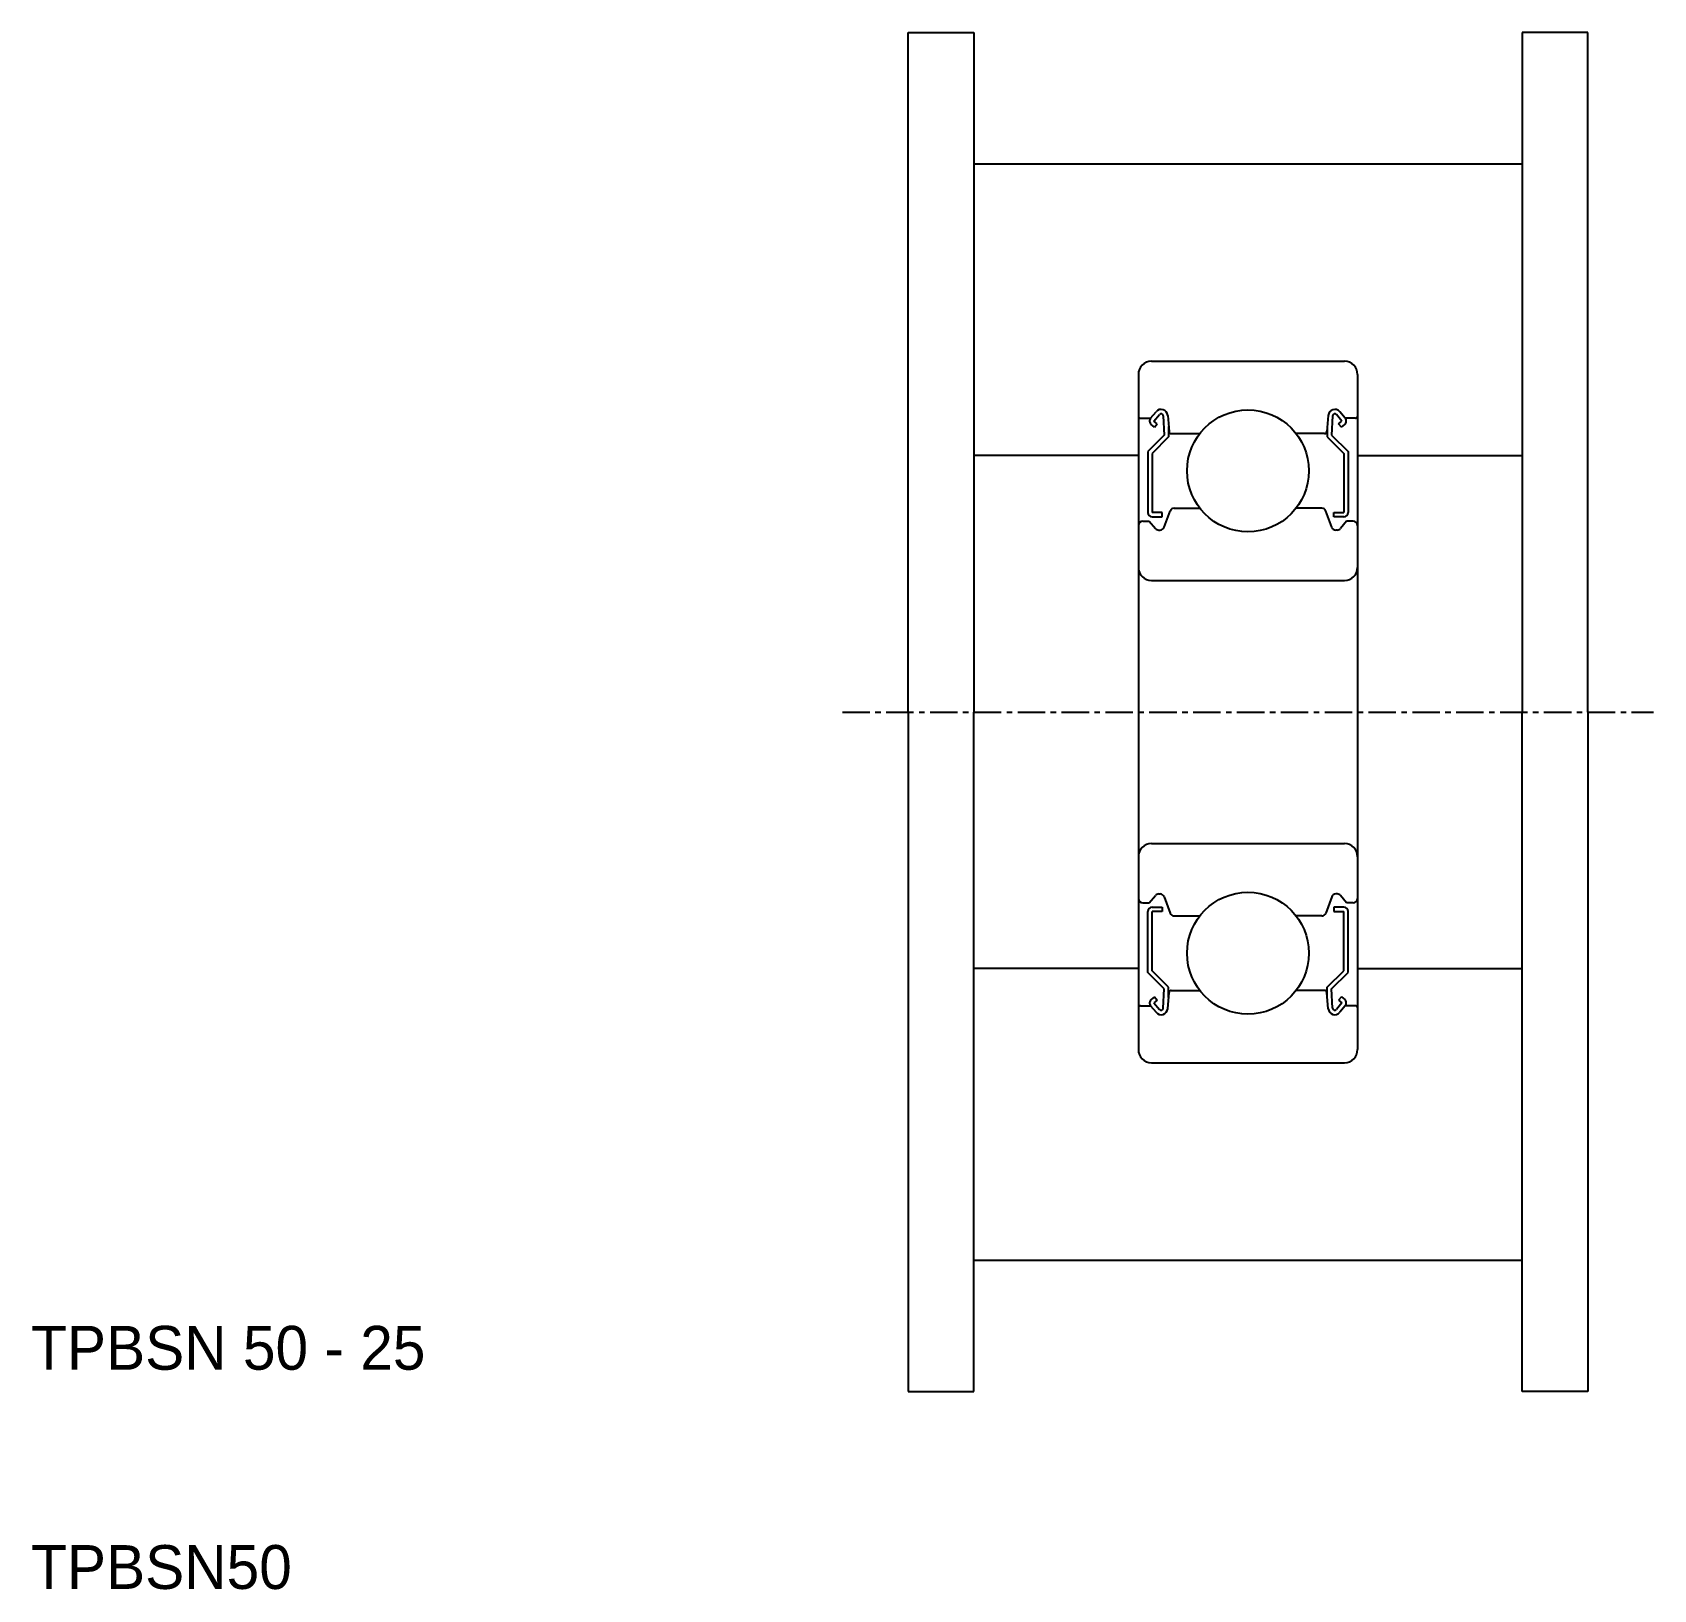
# Model space of a CAD drawing. Extents: x 106.4 to 180.3, y 77.3 to 148.3.
import ezdxf

# ---------------------------------------------------------------- set-up
doc = ezdxf.new("R2010")
doc.units = 0
doc.linetypes.add('CENTER', pattern=[2, 1.25, -0.25, 0.25, -0.25])
doc.linetypes.add('DASHED', pattern=[19.05, 12.7, -6.35])
doc.layers.get('0').update_dxf_attribs({"linetype": 'CONTINUOUS'})
doc.layers.add('CENTER', color=1, linetype='CENTER')

msp = doc.modelspace()

# ---------------------------------------------------------------- linework, layer by layer
for p, q in [((146.337, 117.281), (146.337, 148.281)), ((146.337, 148.281), (149.337, 148.281)), ((149.337, 148.281), (149.337, 142.281)), ((177.337, 148.281), (174.337, 148.281)), ((174.337, 148.281), (174.337, 142.281)), ((177.337, 117.281), (177.337, 148.281)), ((149.337, 142.281), (149.337, 117.281)), ((149.337, 142.281), (174.337, 142.281)), ((174.337, 142.281), (174.337, 117.281)), ((157.437, 133.281), (166.237, 133.281)), ((156.837, 132.681), (156.837, 101.881)), ((166.837, 132.681), (166.837, 101.881)), ((157.397, 130.681), (157.647, 130.978)), ((166.277, 130.681), (166.027, 130.978)), ((156.937, 130.681), (157.397, 130.681)), ((157.575, 130.271), (157.422, 130.399)), ((157.55, 130.552), (157.8, 130.85)), ((157.703, 130.424), (157.55, 130.552)), ((157.575, 130.271), (157.703, 130.424)), ((157.977, 130.791), (158.02, 129.914)), ((158.175, 130.811), (158.24, 130.072)), ((158.22, 130.301), (158.22, 129.831)), ((165.499, 130.811), (165.434, 130.072)), ((165.454, 130.301), (165.454, 129.831)), ((165.697, 130.791), (165.654, 129.914)), ((166.124, 130.552), (165.874, 130.85)), ((165.971, 130.424), (166.124, 130.552)), ((166.099, 130.271), (165.971, 130.424)), ((166.099, 130.271), (166.252, 130.399)), ((166.737, 130.681), (166.277, 130.681)), ((158.02, 129.914), (157.27, 129.164)), ((158.22, 129.831), (157.47, 129.081)), ((158.339, 129.981), (159.64, 129.981)), ((165.334, 129.981), (164.034, 129.981)), ((165.454, 129.831), (166.204, 129.081)), ((165.654, 129.914), (166.404, 129.164)), ((157.27, 129.164), (157.27, 126.381)), ((157.47, 129.081), (157.47, 126.381)), ((166.204, 129.081), (166.204, 126.381)), ((166.404, 129.164), (166.404, 126.381)), ((158.019, 125.712), (158.287, 126.449)), ((158.475, 126.581), (159.64, 126.581)), ((165.199, 126.581), (164.034, 126.581)), ((165.655, 125.712), (165.387, 126.449)), ((157.037, 125.981), (157.337, 125.981)), ((157.337, 125.981), (157.613, 125.652)), ((157.92, 126.381), (157.47, 126.381)), ((157.47, 126.181), (157.92, 126.181)), ((157.92, 126.181), (157.92, 126.381)), ((165.754, 126.381), (166.204, 126.381)), ((165.754, 126.181), (165.754, 126.381)), ((166.204, 126.181), (165.754, 126.181)), ((166.337, 125.981), (166.061, 125.652)), ((166.637, 125.981), (166.337, 125.981)), ((157.766, 125.581), (157.831, 125.581)), ((165.908, 125.581), (165.843, 125.581)), ((157.437, 123.281), (166.237, 123.281)), ((146.337, 117.281), (146.337, 86.281)), ((149.337, 92.281), (149.337, 117.281)), ((174.337, 92.281), (174.337, 117.281)), ((177.337, 117.281), (177.337, 86.281)), ((157.437, 111.281), (166.237, 111.281)), ((157.337, 108.581), (157.613, 108.909)), ((157.766, 108.981), (157.831, 108.981)), ((158.019, 108.849), (158.287, 108.112)), ((165.655, 108.849), (165.387, 108.112)), ((165.908, 108.981), (165.843, 108.981)), ((166.337, 108.581), (166.061, 108.909)), ((157.037, 108.581), (157.337, 108.581)), ((157.27, 105.398), (157.27, 108.181)), ((157.47, 108.381), (157.92, 108.381)), ((157.47, 105.481), (157.47, 108.181)), ((157.92, 108.181), (157.47, 108.181)), ((157.92, 108.381), (157.92, 108.181)), ((158.475, 107.981), (159.64, 107.981)), ((165.199, 107.981), (164.034, 107.981)), ((166.204, 108.381), (165.754, 108.381)), ((165.754, 108.381), (165.754, 108.181)), ((165.754, 108.181), (166.204, 108.181)), ((166.204, 105.481), (166.204, 108.181)), ((166.637, 108.581), (166.337, 108.581)), ((166.404, 105.398), (166.404, 108.181)), ((158.02, 104.648), (157.27, 105.398)), ((158.22, 104.731), (157.47, 105.481)), ((165.454, 104.731), (166.204, 105.481)), ((165.654, 104.648), (166.404, 105.398)), ((157.575, 104.291), (157.422, 104.163)), ((157.575, 104.291), (157.703, 104.138)), ((157.977, 103.771), (158.02, 104.648)), ((158.175, 103.75), (158.24, 104.489)), ((158.22, 104.261), (158.22, 104.731)), ((158.339, 104.581), (159.64, 104.581)), ((165.334, 104.581), (164.034, 104.581)), ((165.499, 103.75), (165.434, 104.489)), ((165.454, 104.261), (165.454, 104.731)), ((165.697, 103.771), (165.654, 104.648)), ((166.099, 104.291), (165.971, 104.138)), ((166.099, 104.291), (166.252, 104.163)), ((156.937, 103.881), (157.397, 103.881)), ((157.397, 103.881), (157.647, 103.583)), ((157.703, 104.138), (157.55, 104.01)), ((157.55, 104.01), (157.8, 103.711)), ((166.124, 104.01), (165.874, 103.711)), ((165.971, 104.138), (166.124, 104.01)), ((166.277, 103.881), (166.027, 103.583)), ((166.737, 103.881), (166.277, 103.881)), ((157.437, 101.281), (166.237, 101.281)), ((159.837, 101.281), (159.837, 101.281)), ((161.837, 101.281), (161.837, 101.281)), ((149.337, 92.281), (174.337, 92.281)), ((149.337, 86.281), (149.337, 92.281)), ((174.337, 86.281), (174.337, 92.281)), ((146.337, 86.281), (149.337, 86.281)), ((177.337, 86.281), (174.337, 86.281))]:
    msp.add_line(p, q)
at = {"color": 3, "linetype": 'DASHED'}
for p, q in [((156.837, 128.981), (149.337, 128.981)), ((166.837, 128.981), (174.337, 128.981)), ((156.837, 105.581), (149.337, 105.581)), ((166.837, 105.581), (174.337, 105.581))]:
    msp.add_line(p, q, dxfattribs=at)
for centre in [(161.837, 128.281), (161.837, 128.281), (161.837, 106.281), (161.837, 106.281)]:
    msp.add_circle(centre, 2.778)
for centre, radius, start, end in [((157.437, 132.681), 0.6, 90, 180), ((166.237, 132.681), 0.6, 0, 90), ((157.876, 130.785), 0.3, 4.99683, 140.00119), ((157.877, 130.786), 0.1, 2.81979, 140.00022), ((165.797, 130.785), 0.3, 39.99881, 175.00317), ((165.797, 130.786), 0.1, 39.99978, 177.18021), ((156.937, 130.781), 0.1, 180, 270), ((157.55, 130.552), 0.2, 140.00119, 230.08703), ((166.124, 130.552), 0.2, 309.91297, 39.99881), ((166.737, 130.781), 0.1, 270, 0), ((158.339, 130.081), 0.1, 184.99683, 270), ((165.334, 130.081), 0.1, 270, 355.00317), ((158.475, 126.381), 0.2, 90, 159.99165), ((165.199, 126.381), 0.2, 20.00835, 90), ((157.037, 125.781), 0.2, 90, 180), ((157.47, 126.381), 0.2, 180, 270), ((157.831, 125.781), 0.2, 270, 339.99165), ((165.843, 125.781), 0.2, 200.00835, 270), ((166.204, 126.381), 0.2, 270, 0), ((166.637, 125.781), 0.2, 0, 90), ((157.766, 125.781), 0.2, 219.9952, 270), ((165.908, 125.781), 0.2, 270, 320.0048), ((157.437, 123.881), 0.6, 180, 270), ((166.237, 123.881), 0.6, 270, 0), ((157.437, 110.681), 0.6, 90, 180), ((166.237, 110.681), 0.6, 0, 90), ((157.037, 108.781), 0.2, 180, 270), ((157.766, 108.781), 0.2, 90, 140.0048), ((157.831, 108.781), 0.2, 20.00835, 90), ((165.843, 108.781), 0.2, 90, 159.99165), ((165.908, 108.781), 0.2, 39.9952, 90), ((166.637, 108.781), 0.2, 270, 0), ((157.47, 108.181), 0.2, 90, 180), ((158.475, 108.181), 0.2, 200.00835, 270), ((165.199, 108.181), 0.2, 270, 339.99165), ((166.204, 108.181), 0.2, 0, 90), ((158.339, 104.481), 0.1, 90, 175.00317), ((165.334, 104.481), 0.1, 4.99683, 90), ((156.937, 103.781), 0.1, 90, 180), ((157.55, 104.009), 0.2, 129.91297, 219.99881), ((157.876, 103.776), 0.3, 219.99881, 355.00317), ((157.877, 103.776), 0.1, 219.99978, 357.18021), ((165.797, 103.776), 0.3, 184.99683, 320.00119), ((165.797, 103.776), 0.1, 182.81979, 320.00022), ((166.124, 104.009), 0.2, 320.00119, 50.08703), ((166.737, 103.781), 0.1, 0, 90), ((157.437, 101.881), 0.6, 180, 270), ((166.237, 101.881), 0.6, 270, 0)]:
    msp.add_arc(centre, radius, start, end)
at = {"layer": 'CENTER', "color": 1, "linetype": 'CENTER'}
msp.add_line((143.337, 117.281), (180.337, 117.281), dxfattribs=at)

# ---------------------------------------------------------------- texts
for s, p in [('TPBSN 50 - 25', (106.337, 87.281)), ('TPBSN50', (106.337, 77.281))]:
    msp.add_text(s, height=2).set_placement(p)

doc.saveas('drawing.dxf')
